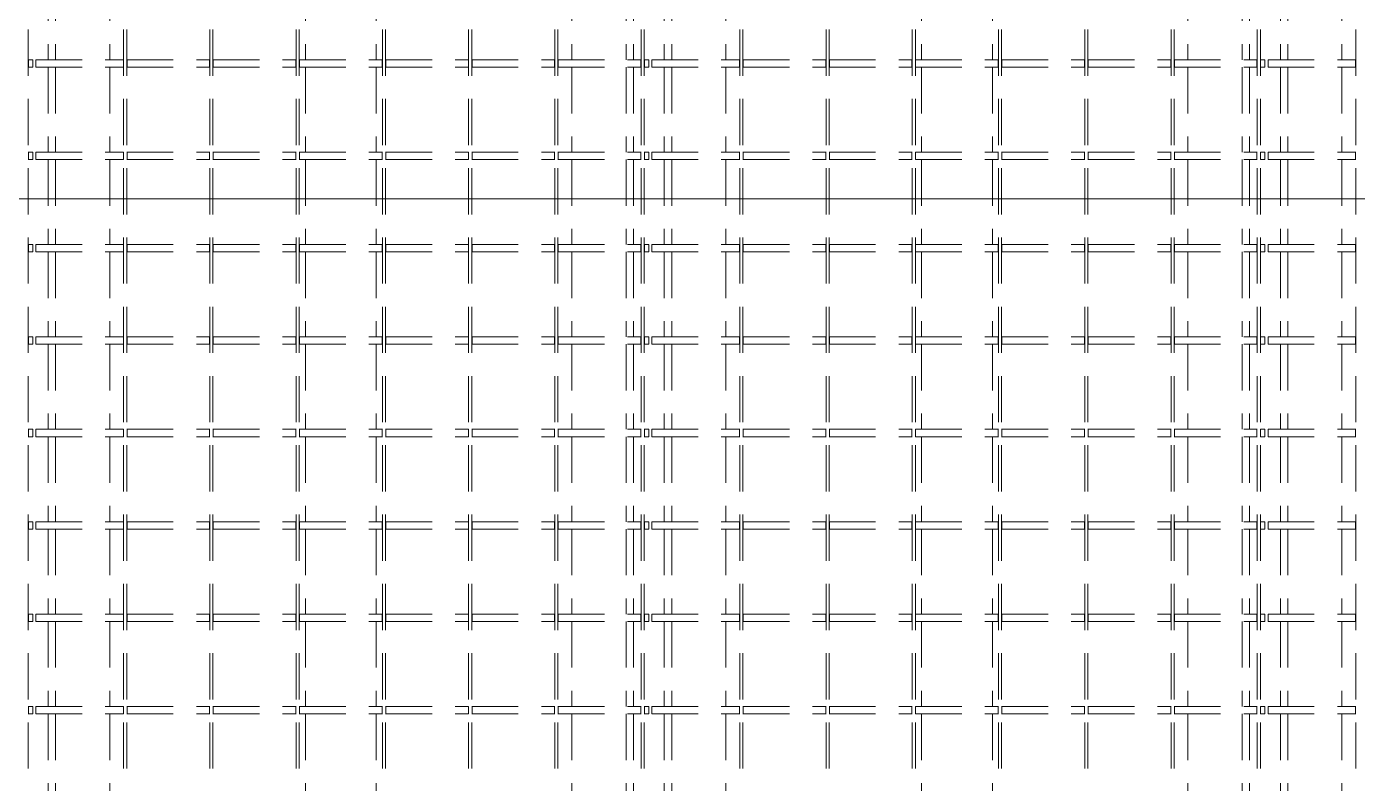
# Model space of a CAD drawing. Extents: x 28911 to 70911, y -59 to 29641.
# Drawn here: x 45763 to 47923, y 20314 to 21543 of the extents above; entities that cross this region are included whole.
import ezdxf
from ezdxf.lldxf.tags import DXFTag

# ---------------------------------------------------------------- set-up
doc = ezdxf.new("R2010")
doc.units = 0
doc.header["$LTSCALE"] = 300
doc.header["$MEASUREMENT"] = 0
doc.linetypes.add('HIDDEN', pattern=[0.375, 0.25, -0.125])
for name, color, linetype, lineweight in [('20 CENTERLINE 0.05', 6, 'CENTER', 9), ('23 CONTINUA 0.35', 4, 'Continuous', 35), ('31 NASCOSTA 0.18', 3, 'HIDDEN', 18)]:
    doc.layers.add(name, color=color, linetype=linetype, lineweight=lineweight)
tags = doc.linetypes.add('CENTER', pattern=[2, 1.25, -0.25, 0.25, -0.25]).pattern_tags.tags
tags[10:11] = [DXFTag(74, 4), DXFTag(75, 0), DXFTag(340, '0'), DXFTag(46, 1.0), DXFTag(50, 0.0), DXFTag(44, 0.0), DXFTag(45, 0.0)]
tags[8:9] = [DXFTag(74, 4), DXFTag(75, 0), DXFTag(340, '0'), DXFTag(46, 1.0), DXFTag(50, 0.0), DXFTag(44, 0.0), DXFTag(45, 0.0)]
tags[6:7] = [DXFTag(74, 4), DXFTag(75, 0), DXFTag(340, '0'), DXFTag(46, 1.0), DXFTag(50, 0.0), DXFTag(44, 0.0), DXFTag(45, 0.0)]
tags[4:5] = [DXFTag(74, 4), DXFTag(75, 0), DXFTag(340, '0'), DXFTag(46, 1.0), DXFTag(50, 0.0), DXFTag(44, 0.0), DXFTag(45, 0.0)]

# ---------------------------------------------------------------- blocks, each defined once
blk = doc.blocks.new('A$C46c43aaa')
at = {"layer": '31 NASCOSTA 0.18', "color": 253}
for p, q in [((-4007.5, -1600), (-4007.5, 1600)), ((-3852.5, -1600), (-3852.5, 1600)), ((-3847.5, -1600), (-3847.5, 1600)), ((-3712.5, -1600), (-3712.5, 1600)), ((-3707.5, -1600), (-3707.5, 1600)), ((-3572.5, -1600), (-3572.5, 1600)), ((-3567.5, -1600), (-3567.5, 1600)), ((-3432.5, -1600), (-3432.5, 1600)), ((-3427.5, -1600), (-3427.5, 1600)), ((-3292.5, -1600), (-3292.5, 1600)), ((-3287.5, -1600), (-3287.5, 1600)), ((-3152.5, -1600), (-3152.5, 1600)), ((-3147.5, -1600), (-3147.5, 1600)), ((-3012.5, -1600), (-3012.5, 1600)), ((-3007.5, -1600), (-3007.5, 1600)), ((-2852.5, -1600), (-2852.5, 1600)), ((-2847.5, -1600), (-2847.5, 1600)), ((-2712.5, -1600), (-2712.5, 1600)), ((-2707.5, -1600), (-2707.5, 1600)), ((-2572.5, -1600), (-2572.5, 1600)), ((-2567.5, -1600), (-2567.5, 1600)), ((-2432.5, -1600), (-2432.5, 1600)), ((-2427.5, -1600), (-2427.5, 1600)), ((-2292.5, -1600), (-2292.5, 1600)), ((-2287.5, -1600), (-2287.5, 1600)), ((-2152.5, -1600), (-2152.5, 1600)), ((-2147.5, -1600), (-2147.5, 1600)), ((-2012.5, -1600), (-2012.5, 1600)), ((-2007.5, -1600), (-2007.5, 1600)), ((-1852.5, -1600), (-1852.5, 1600)), ((-3975, 364), (-3975, 226)), ((-3963, 364), (-3963, 226)), ((-3875, 364), (-3875, 226)), ((-3557.5, 364), (-3557.5, 226)), ((-3442.5, 364), (-3442.5, 226)), ((-3125, 364), (-3125, 226)), ((-3037, 364), (-3037, 226)), ((-3025, 364), (-3025, 226)), ((-2975, 364), (-2975, 226)), ((-2963, 364), (-2963, 226)), ((-2875, 364), (-2875, 226)), ((-2557.5, 364), (-2557.5, 226)), ((-2442.5, 364), (-2442.5, 226)), ((-2125, 364), (-2125, 226)), ((-2037, 364), (-2037, 226)), ((-2025, 364), (-2025, 226)), ((-1975, 364), (-1975, 226)), ((-1963, 364), (-1963, 226)), ((-1875, 364), (-1875, 226)), ((-4007, 226), (-4007.5, 226)), ((-4007, 226), (-4000, 226)), ((-4007, 214), (-4007, 226)), ((-4000, 214), (-4000, 226)), ((-3995, 214), (-3995, 226)), ((-3995, 226), (-3853, 226)), ((-3853, 214), (-3853, 226)), ((-3852.5, 226), (-3853, 226)), ((-3847, 226), (-3847.5, 226)), ((-3847, 214), (-3847, 226)), ((-3847, 226), (-3713, 226)), ((-3713, 214), (-3713, 226)), ((-3712.5, 226), (-3713, 226)), ((-3707, 226), (-3707.5, 226)), ((-3707, 214), (-3707, 226)), ((-3707, 226), (-3573, 226)), ((-3573, 214), (-3573, 226)), ((-3572.5, 226), (-3573, 226)), ((-3567, 226), (-3567.5, 226)), ((-3567, 214), (-3567, 226)), ((-3567, 226), (-3433, 226)), ((-3433, 214), (-3433, 226)), ((-3432.5, 226), (-3433, 226)), ((-3427, 226), (-3427.5, 226)), ((-3427, 214), (-3427, 226)), ((-3427, 226), (-3293, 226)), ((-3293, 214), (-3293, 226)), ((-3292.5, 226), (-3293, 226)), ((-3287, 226), (-3287.5, 226)), ((-3287, 214), (-3287, 226)), ((-3287, 226), (-3153, 226)), ((-3153, 214), (-3153, 226)), ((-3152.5, 226), (-3153, 226)), ((-3147, 226), (-3147.5, 226)), ((-3147, 214), (-3147, 226)), ((-3147, 226), (-3013, 226)), ((-3013, 214), (-3013, 226)), ((-3012.5, 226), (-3013, 226)), ((-3007, 226), (-3007.5, 226)), ((-3007, 226), (-3000, 226)), ((-3007, 214), (-3007, 226)), ((-3000, 214), (-3000, 226)), ((-2995, 214), (-2995, 226)), ((-2995, 226), (-2853, 226)), ((-2853, 214), (-2853, 226)), ((-2852.5, 226), (-2853, 226)), ((-2847, 226), (-2847.5, 226)), ((-2847, 214), (-2847, 226)), ((-2847, 226), (-2713, 226)), ((-2713, 214), (-2713, 226)), ((-2712.5, 226), (-2713, 226)), ((-2707, 226), (-2707.5, 226)), ((-2707, 214), (-2707, 226)), ((-2707, 226), (-2573, 226)), ((-2573, 214), (-2573, 226)), ((-2572.5, 226), (-2573, 226)), ((-2567, 226), (-2567.5, 226)), ((-2567, 214), (-2567, 226)), ((-2567, 226), (-2433, 226)), ((-2433, 214), (-2433, 226)), ((-2432.5, 226), (-2433, 226)), ((-2427, 226), (-2427.5, 226)), ((-2427, 214), (-2427, 226)), ((-2427, 226), (-2293, 226)), ((-2293, 214), (-2293, 226)), ((-2292.5, 226), (-2293, 226)), ((-2287, 226), (-2287.5, 226)), ((-2287, 214), (-2287, 226)), ((-2287, 226), (-2153, 226)), ((-2153, 214), (-2153, 226)), ((-2152.5, 226), (-2153, 226)), ((-2147, 226), (-2147.5, 226)), ((-2147, 214), (-2147, 226)), ((-2147, 226), (-2013, 226)), ((-2013, 214), (-2013, 226)), ((-2012.5, 226), (-2013, 226)), ((-2007, 226), (-2007.5, 226)), ((-2007, 226), (-2000, 226)), ((-2007, 214), (-2007, 226)), ((-2000, 214), (-2000, 226)), ((-1995, 214), (-1995, 226)), ((-1995, 226), (-1853, 226)), ((-1853, 214), (-1853, 226)), ((-1852.5, 226), (-1853, 226)), ((-4007.5, 214), (-4007, 214)), ((-4007, 214), (-4000, 214)), ((-3995, 214), (-3853, 214)), ((-3975, 214), (-3975, 76)), ((-3963, 214), (-3963, 76)), ((-3875, 214), (-3875, 76)), ((-3853, 214), (-3852.5, 214)), ((-3847.5, 214), (-3847, 214)), ((-3847, 214), (-3713, 214)), ((-3713, 214), (-3712.5, 214)), ((-3707.5, 214), (-3707, 214)), ((-3707, 214), (-3573, 214)), ((-3573, 214), (-3572.5, 214)), ((-3567.5, 214), (-3567, 214)), ((-3567, 214), (-3433, 214)), ((-3557.5, 214), (-3557.5, 76)), ((-3442.5, 214), (-3442.5, 76)), ((-3433, 214), (-3432.5, 214)), ((-3427.5, 214), (-3427, 214)), ((-3427, 214), (-3293, 214)), ((-3293, 214), (-3292.5, 214)), ((-3287.5, 214), (-3287, 214)), ((-3287, 214), (-3153, 214)), ((-3153, 214), (-3152.5, 214)), ((-3147.5, 214), (-3147, 214)), ((-3147, 214), (-3013, 214)), ((-3125, 214), (-3125, 76)), ((-3037, 214), (-3037, 76)), ((-3025, 214), (-3025, 76)), ((-3013, 214), (-3012.5, 214)), ((-3007.5, 214), (-3007, 214)), ((-3007, 214), (-3000, 214)), ((-2995, 214), (-2853, 214)), ((-2975, 214), (-2975, 76)), ((-2963, 214), (-2963, 76)), ((-2875, 214), (-2875, 76)), ((-2853, 214), (-2852.5, 214)), ((-2847.5, 214), (-2847, 214)), ((-2847, 214), (-2713, 214)), ((-2713, 214), (-2712.5, 214)), ((-2707.5, 214), (-2707, 214)), ((-2707, 214), (-2573, 214)), ((-2573, 214), (-2572.5, 214)), ((-2567.5, 214), (-2567, 214)), ((-2567, 214), (-2433, 214)), ((-2557.5, 214), (-2557.5, 76)), ((-2442.5, 214), (-2442.5, 76)), ((-2433, 214), (-2432.5, 214)), ((-2427.5, 214), (-2427, 214)), ((-2427, 214), (-2293, 214)), ((-2293, 214), (-2292.5, 214)), ((-2287.5, 214), (-2287, 214)), ((-2287, 214), (-2153, 214)), ((-2153, 214), (-2152.5, 214)), ((-2147.5, 214), (-2147, 214)), ((-2147, 214), (-2013, 214)), ((-2125, 214), (-2125, 76)), ((-2037, 214), (-2037, 76)), ((-2025, 214), (-2025, 76)), ((-2013, 214), (-2012.5, 214)), ((-2007.5, 214), (-2007, 214)), ((-2007, 214), (-2000, 214)), ((-1995, 214), (-1853, 214)), ((-1975, 214), (-1975, 76)), ((-1963, 214), (-1963, 76)), ((-1875, 214), (-1875, 76)), ((-1853, 214), (-1852.5, 214)), ((-4007, 76), (-4007.5, 76)), ((-4007, 76), (-4000, 76)), ((-4007, 64), (-4007, 76)), ((-4000, 64), (-4000, 76)), ((-3995, 64), (-3995, 76)), ((-3995, 76), (-3853, 76)), ((-3853, 64), (-3853, 76)), ((-3852.5, 76), (-3853, 76)), ((-3847, 76), (-3847.5, 76)), ((-3847, 64), (-3847, 76)), ((-3847, 76), (-3713, 76)), ((-3713, 64), (-3713, 76)), ((-3712.5, 76), (-3713, 76)), ((-3707, 76), (-3707.5, 76)), ((-3707, 64), (-3707, 76)), ((-3707, 76), (-3573, 76)), ((-3573, 64), (-3573, 76)), ((-3572.5, 76), (-3573, 76)), ((-3567, 76), (-3567.5, 76)), ((-3567, 64), (-3567, 76)), ((-3567, 76), (-3433, 76)), ((-3433, 64), (-3433, 76)), ((-3432.5, 76), (-3433, 76)), ((-3427, 76), (-3427.5, 76)), ((-3427, 64), (-3427, 76)), ((-3427, 76), (-3293, 76)), ((-3293, 64), (-3293, 76)), ((-3292.5, 76), (-3293, 76)), ((-3287, 76), (-3287.5, 76)), ((-3287, 64), (-3287, 76)), ((-3287, 76), (-3153, 76)), ((-3153, 64), (-3153, 76)), ((-3152.5, 76), (-3153, 76)), ((-3147, 76), (-3147.5, 76)), ((-3147, 64), (-3147, 76)), ((-3147, 76), (-3013, 76)), ((-3013, 64), (-3013, 76)), ((-3012.5, 76), (-3013, 76)), ((-3007, 76), (-3007.5, 76)), ((-3007, 76), (-3000, 76)), ((-3007, 64), (-3007, 76)), ((-3000, 64), (-3000, 76)), ((-2995, 64), (-2995, 76)), ((-2995, 76), (-2853, 76)), ((-2853, 64), (-2853, 76)), ((-2852.5, 76), (-2853, 76)), ((-2847, 76), (-2847.5, 76)), ((-2847, 64), (-2847, 76)), ((-2847, 76), (-2713, 76)), ((-2713, 64), (-2713, 76)), ((-2712.5, 76), (-2713, 76)), ((-2707, 76), (-2707.5, 76)), ((-2707, 64), (-2707, 76)), ((-2707, 76), (-2573, 76)), ((-2573, 64), (-2573, 76)), ((-2572.5, 76), (-2573, 76)), ((-2567, 76), (-2567.5, 76)), ((-2567, 64), (-2567, 76)), ((-2567, 76), (-2433, 76)), ((-2433, 64), (-2433, 76)), ((-2432.5, 76), (-2433, 76)), ((-2427, 76), (-2427.5, 76)), ((-2427, 64), (-2427, 76)), ((-2427, 76), (-2293, 76)), ((-2293, 64), (-2293, 76)), ((-2292.5, 76), (-2293, 76)), ((-2287, 76), (-2287.5, 76)), ((-2287, 64), (-2287, 76)), ((-2287, 76), (-2153, 76)), ((-2153, 64), (-2153, 76)), ((-2152.5, 76), (-2153, 76)), ((-2147, 76), (-2147.5, 76)), ((-2147, 64), (-2147, 76)), ((-2147, 76), (-2013, 76)), ((-2013, 64), (-2013, 76)), ((-2012.5, 76), (-2013, 76)), ((-2007, 76), (-2007.5, 76)), ((-2007, 76), (-2000, 76)), ((-2007, 64), (-2007, 76)), ((-2000, 64), (-2000, 76)), ((-1995, 64), (-1995, 76)), ((-1995, 76), (-1853, 76)), ((-1853, 64), (-1853, 76)), ((-1852.5, 76), (-1853, 76)), ((-4007.5, 64), (-4007, 64)), ((-4007, 64), (-4000, 64)), ((-3995, 64), (-3853, 64)), ((-3975, 64), (-3975, -74)), ((-3963, 64), (-3963, -74)), ((-3875, 64), (-3875, -74)), ((-3853, 64), (-3852.5, 64)), ((-3847.5, 64), (-3847, 64)), ((-3847, 64), (-3713, 64)), ((-3713, 64), (-3712.5, 64)), ((-3707.5, 64), (-3707, 64)), ((-3707, 64), (-3573, 64)), ((-3573, 64), (-3572.5, 64)), ((-3567.5, 64), (-3567, 64)), ((-3567, 64), (-3433, 64)), ((-3557.5, 64), (-3557.5, -74)), ((-3442.5, 64), (-3442.5, -74)), ((-3433, 64), (-3432.5, 64)), ((-3427.5, 64), (-3427, 64)), ((-3427, 64), (-3293, 64)), ((-3293, 64), (-3292.5, 64)), ((-3287.5, 64), (-3287, 64)), ((-3287, 64), (-3153, 64)), ((-3153, 64), (-3152.5, 64)), ((-3147.5, 64), (-3147, 64)), ((-3147, 64), (-3013, 64)), ((-3125, 64), (-3125, -74)), ((-3037, 64), (-3037, -74)), ((-3025, 64), (-3025, -74)), ((-3013, 64), (-3012.5, 64)), ((-3007.5, 64), (-3007, 64)), ((-3007, 64), (-3000, 64)), ((-2995, 64), (-2853, 64)), ((-2975, 64), (-2975, -74)), ((-2963, 64), (-2963, -74)), ((-2875, 64), (-2875, -74)), ((-2853, 64), (-2852.5, 64)), ((-2847.5, 64), (-2847, 64)), ((-2847, 64), (-2713, 64)), ((-2713, 64), (-2712.5, 64)), ((-2707.5, 64), (-2707, 64)), ((-2707, 64), (-2573, 64)), ((-2573, 64), (-2572.5, 64)), ((-2567.5, 64), (-2567, 64)), ((-2567, 64), (-2433, 64)), ((-2557.5, 64), (-2557.5, -74)), ((-2442.5, 64), (-2442.5, -74)), ((-2433, 64), (-2432.5, 64)), ((-2427.5, 64), (-2427, 64)), ((-2427, 64), (-2293, 64)), ((-2293, 64), (-2292.5, 64)), ((-2287.5, 64), (-2287, 64)), ((-2287, 64), (-2153, 64)), ((-2153, 64), (-2152.5, 64)), ((-2147.5, 64), (-2147, 64)), ((-2147, 64), (-2013, 64)), ((-2125, 64), (-2125, -74)), ((-2037, 64), (-2037, -74)), ((-2025, 64), (-2025, -74)), ((-2013, 64), (-2012.5, 64)), ((-2007.5, 64), (-2007, 64)), ((-2007, 64), (-2000, 64)), ((-1995, 64), (-1853, 64)), ((-1975, 64), (-1975, -74)), ((-1963, 64), (-1963, -74)), ((-1875, 64), (-1875, -74)), ((-1853, 64), (-1852.5, 64)), ((-4007, -74), (-4007.5, -74)), ((-4007.5, -86), (-4007, -86)), ((-4007, -74), (-4000, -74)), ((-4007, -86), (-4007, -74)), ((-4007, -86), (-4000, -86)), ((-4000, -86), (-4000, -74)), ((-3995, -86), (-3995, -74)), ((-3995, -74), (-3853, -74)), ((-3995, -86), (-3853, -86)), ((-3975, -86), (-3975, -224)), ((-3963, -86), (-3963, -224)), ((-3875, -86), (-3875, -224)), ((-3853, -86), (-3853, -74)), ((-3852.5, -74), (-3853, -74)), ((-3853, -86), (-3852.5, -86)), ((-3847, -74), (-3847.5, -74)), ((-3847.5, -86), (-3847, -86)), ((-3847, -86), (-3847, -74)), ((-3847, -74), (-3713, -74)), ((-3847, -86), (-3713, -86)), ((-3713, -86), (-3713, -74)), ((-3712.5, -74), (-3713, -74)), ((-3713, -86), (-3712.5, -86)), ((-3707, -74), (-3707.5, -74)), ((-3707.5, -86), (-3707, -86)), ((-3707, -86), (-3707, -74)), ((-3707, -74), (-3573, -74)), ((-3707, -86), (-3573, -86)), ((-3573, -86), (-3573, -74)), ((-3572.5, -74), (-3573, -74)), ((-3573, -86), (-3572.5, -86)), ((-3567, -74), (-3567.5, -74)), ((-3567.5, -86), (-3567, -86)), ((-3567, -86), (-3567, -74)), ((-3567, -74), (-3433, -74)), ((-3567, -86), (-3433, -86)), ((-3557.5, -86), (-3557.5, -224)), ((-3442.5, -86), (-3442.5, -224)), ((-3433, -86), (-3433, -74)), ((-3432.5, -74), (-3433, -74)), ((-3433, -86), (-3432.5, -86)), ((-3427, -74), (-3427.5, -74)), ((-3427.5, -86), (-3427, -86)), ((-3427, -86), (-3427, -74)), ((-3427, -74), (-3293, -74)), ((-3427, -86), (-3293, -86)), ((-3293, -86), (-3293, -74)), ((-3292.5, -74), (-3293, -74)), ((-3293, -86), (-3292.5, -86)), ((-3287, -74), (-3287.5, -74)), ((-3287.5, -86), (-3287, -86)), ((-3287, -86), (-3287, -74)), ((-3287, -74), (-3153, -74)), ((-3287, -86), (-3153, -86)), ((-3153, -86), (-3153, -74)), ((-3152.5, -74), (-3153, -74)), ((-3153, -86), (-3152.5, -86)), ((-3147, -74), (-3147.5, -74)), ((-3147.5, -86), (-3147, -86)), ((-3147, -86), (-3147, -74)), ((-3147, -74), (-3013, -74)), ((-3147, -86), (-3013, -86)), ((-3125, -86), (-3125, -224)), ((-3037, -86), (-3037, -224)), ((-3025, -86), (-3025, -224)), ((-3013, -86), (-3013, -74)), ((-3012.5, -74), (-3013, -74)), ((-3013, -86), (-3012.5, -86)), ((-3007, -74), (-3007.5, -74)), ((-3007.5, -86), (-3007, -86)), ((-3007, -74), (-3000, -74)), ((-3007, -86), (-3007, -74)), ((-3007, -86), (-3000, -86)), ((-3000, -86), (-3000, -74)), ((-2995, -86), (-2995, -74)), ((-2995, -74), (-2853, -74)), ((-2995, -86), (-2853, -86)), ((-2975, -86), (-2975, -224)), ((-2963, -86), (-2963, -224)), ((-2875, -86), (-2875, -224)), ((-2853, -86), (-2853, -74)), ((-2852.5, -74), (-2853, -74)), ((-2853, -86), (-2852.5, -86)), ((-2847, -74), (-2847.5, -74)), ((-2847.5, -86), (-2847, -86)), ((-2847, -86), (-2847, -74)), ((-2847, -74), (-2713, -74)), ((-2847, -86), (-2713, -86)), ((-2713, -86), (-2713, -74)), ((-2712.5, -74), (-2713, -74)), ((-2713, -86), (-2712.5, -86)), ((-2707, -74), (-2707.5, -74)), ((-2707.5, -86), (-2707, -86)), ((-2707, -86), (-2707, -74)), ((-2707, -74), (-2573, -74)), ((-2707, -86), (-2573, -86)), ((-2573, -86), (-2573, -74)), ((-2572.5, -74), (-2573, -74)), ((-2573, -86), (-2572.5, -86)), ((-2567, -74), (-2567.5, -74)), ((-2567.5, -86), (-2567, -86)), ((-2567, -86), (-2567, -74)), ((-2567, -74), (-2433, -74)), ((-2567, -86), (-2433, -86)), ((-2557.5, -86), (-2557.5, -224)), ((-2442.5, -86), (-2442.5, -224)), ((-2433, -86), (-2433, -74)), ((-2432.5, -74), (-2433, -74)), ((-2433, -86), (-2432.5, -86)), ((-2427, -74), (-2427.5, -74)), ((-2427.5, -86), (-2427, -86)), ((-2427, -86), (-2427, -74)), ((-2427, -74), (-2293, -74)), ((-2427, -86), (-2293, -86)), ((-2293, -86), (-2293, -74)), ((-2292.5, -74), (-2293, -74)), ((-2293, -86), (-2292.5, -86)), ((-2287, -74), (-2287.5, -74)), ((-2287.5, -86), (-2287, -86)), ((-2287, -86), (-2287, -74)), ((-2287, -74), (-2153, -74)), ((-2287, -86), (-2153, -86)), ((-2153, -86), (-2153, -74)), ((-2152.5, -74), (-2153, -74)), ((-2153, -86), (-2152.5, -86)), ((-2147, -74), (-2147.5, -74)), ((-2147.5, -86), (-2147, -86)), ((-2147, -86), (-2147, -74)), ((-2147, -74), (-2013, -74)), ((-2147, -86), (-2013, -86)), ((-2125, -86), (-2125, -224)), ((-2037, -86), (-2037, -224)), ((-2025, -86), (-2025, -224)), ((-2013, -86), (-2013, -74)), ((-2012.5, -74), (-2013, -74)), ((-2013, -86), (-2012.5, -86)), ((-2007, -74), (-2007.5, -74)), ((-2007.5, -86), (-2007, -86)), ((-2007, -86), (-2007, -74)), ((-2007, -74), (-2000, -74)), ((-2007, -86), (-2000, -86)), ((-2000, -86), (-2000, -74)), ((-1995, -86), (-1995, -74)), ((-1995, -74), (-1853, -74)), ((-1995, -86), (-1853, -86)), ((-1975, -86), (-1975, -224)), ((-1963, -86), (-1963, -224)), ((-1875, -86), (-1875, -224)), ((-1853, -86), (-1853, -74)), ((-1852.5, -74), (-1853, -74)), ((-1853, -86), (-1852.5, -86)), ((-4007, -224), (-4007.5, -224)), ((-4007.5, -236), (-4007, -236)), ((-4007, -224), (-4000, -224)), ((-4007, -236), (-4007, -224)), ((-4007, -236), (-4000, -236)), ((-4000, -236), (-4000, -224)), ((-3995, -236), (-3995, -224)), ((-3995, -224), (-3853, -224)), ((-3995, -236), (-3853, -236)), ((-3975, -236), (-3975, -374)), ((-3963, -236), (-3963, -374)), ((-3875, -236), (-3875, -374)), ((-3853, -236), (-3853, -224)), ((-3852.5, -224), (-3853, -224)), ((-3853, -236), (-3852.5, -236)), ((-3847, -224), (-3847.5, -224)), ((-3847.5, -236), (-3847, -236)), ((-3847, -236), (-3847, -224)), ((-3847, -224), (-3713, -224)), ((-3847, -236), (-3713, -236)), ((-3713, -236), (-3713, -224)), ((-3712.5, -224), (-3713, -224)), ((-3713, -236), (-3712.5, -236)), ((-3707, -224), (-3707.5, -224)), ((-3707.5, -236), (-3707, -236)), ((-3707, -236), (-3707, -224)), ((-3707, -224), (-3573, -224)), ((-3707, -236), (-3573, -236)), ((-3573, -236), (-3573, -224)), ((-3572.5, -224), (-3573, -224)), ((-3573, -236), (-3572.5, -236)), ((-3567, -224), (-3567.5, -224)), ((-3567.5, -236), (-3567, -236)), ((-3567, -236), (-3567, -224)), ((-3567, -224), (-3433, -224)), ((-3567, -236), (-3433, -236)), ((-3557.5, -236), (-3557.5, -374)), ((-3442.5, -236), (-3442.5, -374)), ((-3433, -236), (-3433, -224)), ((-3432.5, -224), (-3433, -224)), ((-3433, -236), (-3432.5, -236)), ((-3427, -224), (-3427.5, -224)), ((-3427.5, -236), (-3427, -236)), ((-3427, -236), (-3427, -224)), ((-3427, -224), (-3293, -224)), ((-3427, -236), (-3293, -236)), ((-3293, -236), (-3293, -224)), ((-3292.5, -224), (-3293, -224)), ((-3293, -236), (-3292.5, -236)), ((-3287, -224), (-3287.5, -224)), ((-3287.5, -236), (-3287, -236)), ((-3287, -236), (-3287, -224)), ((-3287, -224), (-3153, -224)), ((-3287, -236), (-3153, -236)), ((-3153, -236), (-3153, -224)), ((-3152.5, -224), (-3153, -224)), ((-3153, -236), (-3152.5, -236)), ((-3147, -224), (-3147.5, -224)), ((-3147.5, -236), (-3147, -236)), ((-3147, -236), (-3147, -224)), ((-3147, -224), (-3013, -224)), ((-3147, -236), (-3013, -236)), ((-3125, -236), (-3125, -374)), ((-3037, -236), (-3037, -374)), ((-3025, -236), (-3025, -374)), ((-3013, -236), (-3013, -224)), ((-3012.5, -224), (-3013, -224)), ((-3013, -236), (-3012.5, -236)), ((-3007, -224), (-3007.5, -224)), ((-3007.5, -236), (-3007, -236)), ((-3007, -236), (-3007, -224)), ((-3007, -224), (-3000, -224)), ((-3007, -236), (-3000, -236)), ((-3000, -236), (-3000, -224)), ((-2995, -236), (-2995, -224)), ((-2995, -224), (-2853, -224)), ((-2995, -236), (-2853, -236)), ((-2975, -236), (-2975, -374)), ((-2963, -236), (-2963, -374)), ((-2875, -236), (-2875, -374)), ((-2853, -236), (-2853, -224)), ((-2852.5, -224), (-2853, -224)), ((-2853, -236), (-2852.5, -236)), ((-2847, -224), (-2847.5, -224)), ((-2847.5, -236), (-2847, -236)), ((-2847, -236), (-2847, -224)), ((-2847, -224), (-2713, -224)), ((-2847, -236), (-2713, -236)), ((-2713, -236), (-2713, -224)), ((-2712.5, -224), (-2713, -224)), ((-2713, -236), (-2712.5, -236)), ((-2707, -224), (-2707.5, -224)), ((-2707.5, -236), (-2707, -236)), ((-2707, -236), (-2707, -224)), ((-2707, -224), (-2573, -224)), ((-2707, -236), (-2573, -236)), ((-2573, -236), (-2573, -224)), ((-2572.5, -224), (-2573, -224)), ((-2573, -236), (-2572.5, -236)), ((-2567, -224), (-2567.5, -224)), ((-2567.5, -236), (-2567, -236)), ((-2567, -236), (-2567, -224)), ((-2567, -224), (-2433, -224)), ((-2567, -236), (-2433, -236)), ((-2557.5, -236), (-2557.5, -374)), ((-2442.5, -236), (-2442.5, -374)), ((-2433, -236), (-2433, -224)), ((-2432.5, -224), (-2433, -224)), ((-2433, -236), (-2432.5, -236)), ((-2427, -224), (-2427.5, -224)), ((-2427.5, -236), (-2427, -236)), ((-2427, -236), (-2427, -224)), ((-2427, -224), (-2293, -224)), ((-2427, -236), (-2293, -236)), ((-2293, -236), (-2293, -224)), ((-2292.5, -224), (-2293, -224)), ((-2293, -236), (-2292.5, -236)), ((-2287, -224), (-2287.5, -224)), ((-2287.5, -236), (-2287, -236)), ((-2287, -236), (-2287, -224)), ((-2287, -224), (-2153, -224)), ((-2287, -236), (-2153, -236)), ((-2153, -236), (-2153, -224)), ((-2152.5, -224), (-2153, -224)), ((-2153, -236), (-2152.5, -236)), ((-2147, -224), (-2147.5, -224)), ((-2147.5, -236), (-2147, -236)), ((-2147, -236), (-2147, -224)), ((-2147, -224), (-2013, -224)), ((-2147, -236), (-2013, -236)), ((-2125, -236), (-2125, -374)), ((-2037, -236), (-2037, -374)), ((-2025, -236), (-2025, -374)), ((-2013, -236), (-2013, -224)), ((-2012.5, -224), (-2013, -224)), ((-2013, -236), (-2012.5, -236)), ((-2007, -224), (-2007.5, -224)), ((-2007.5, -236), (-2007, -236)), ((-2007, -236), (-2007, -224)), ((-2007, -224), (-2000, -224)), ((-2007, -236), (-2000, -236)), ((-2000, -236), (-2000, -224)), ((-1995, -236), (-1995, -224)), ((-1995, -224), (-1853, -224)), ((-1995, -236), (-1853, -236)), ((-1975, -236), (-1975, -374)), ((-1963, -236), (-1963, -374)), ((-1875, -236), (-1875, -374)), ((-1853, -236), (-1853, -224)), ((-1852.5, -224), (-1853, -224)), ((-1853, -236), (-1852.5, -236)), ((-4007, -374), (-4007.5, -374)), ((-4007.5, -386), (-4007, -386)), ((-4007, -374), (-4000, -374)), ((-4007, -386), (-4007, -374)), ((-4007, -386), (-4000, -386)), ((-4000, -386), (-4000, -374)), ((-3995, -386), (-3995, -374)), ((-3995, -374), (-3853, -374)), ((-3995, -386), (-3853, -386)), ((-3975, -386), (-3975, -524)), ((-3963, -386), (-3963, -524)), ((-3875, -386), (-3875, -524)), ((-3853, -386), (-3853, -374)), ((-3852.5, -374), (-3853, -374)), ((-3853, -386), (-3852.5, -386)), ((-3847, -374), (-3847.5, -374)), ((-3847.5, -386), (-3847, -386)), ((-3847, -386), (-3847, -374)), ((-3847, -374), (-3713, -374)), ((-3847, -386), (-3713, -386)), ((-3713, -386), (-3713, -374)), ((-3712.5, -374), (-3713, -374)), ((-3713, -386), (-3712.5, -386)), ((-3707, -374), (-3707.5, -374)), ((-3707.5, -386), (-3707, -386)), ((-3707, -386), (-3707, -374)), ((-3707, -374), (-3573, -374)), ((-3707, -386), (-3573, -386)), ((-3573, -386), (-3573, -374)), ((-3572.5, -374), (-3573, -374)), ((-3573, -386), (-3572.5, -386)), ((-3567, -374), (-3567.5, -374)), ((-3567.5, -386), (-3567, -386)), ((-3567, -386), (-3567, -374)), ((-3567, -374), (-3433, -374)), ((-3567, -386), (-3433, -386)), ((-3557.5, -386), (-3557.5, -524)), ((-3442.5, -386), (-3442.5, -524)), ((-3433, -386), (-3433, -374)), ((-3432.5, -374), (-3433, -374)), ((-3433, -386), (-3432.5, -386)), ((-3427, -374), (-3427.5, -374)), ((-3427.5, -386), (-3427, -386)), ((-3427, -386), (-3427, -374)), ((-3427, -374), (-3293, -374)), ((-3427, -386), (-3293, -386)), ((-3293, -386), (-3293, -374)), ((-3292.5, -374), (-3293, -374)), ((-3293, -386), (-3292.5, -386)), ((-3287, -374), (-3287.5, -374)), ((-3287.5, -386), (-3287, -386)), ((-3287, -386), (-3287, -374)), ((-3287, -374), (-3153, -374)), ((-3287, -386), (-3153, -386)), ((-3153, -386), (-3153, -374)), ((-3152.5, -374), (-3153, -374)), ((-3153, -386), (-3152.5, -386)), ((-3147, -374), (-3147.5, -374)), ((-3147.5, -386), (-3147, -386)), ((-3147, -386), (-3147, -374)), ((-3147, -374), (-3013, -374)), ((-3147, -386), (-3013, -386)), ((-3125, -386), (-3125, -524)), ((-3037, -386), (-3037, -524)), ((-3025, -386), (-3025, -524)), ((-3013, -386), (-3013, -374)), ((-3012.5, -374), (-3013, -374)), ((-3013, -386), (-3012.5, -386)), ((-3007, -374), (-3007.5, -374)), ((-3007.5, -386), (-3007, -386)), ((-3007, -374), (-3000, -374)), ((-3007, -386), (-3007, -374)), ((-3007, -386), (-3000, -386)), ((-3000, -386), (-3000, -374)), ((-2995, -386), (-2995, -374)), ((-2995, -374), (-2853, -374)), ((-2995, -386), (-2853, -386)), ((-2975, -386), (-2975, -524)), ((-2963, -386), (-2963, -524)), ((-2875, -386), (-2875, -524)), ((-2853, -386), (-2853, -374)), ((-2852.5, -374), (-2853, -374)), ((-2853, -386), (-2852.5, -386)), ((-2847, -374), (-2847.5, -374)), ((-2847.5, -386), (-2847, -386)), ((-2847, -386), (-2847, -374)), ((-2847, -374), (-2713, -374)), ((-2847, -386), (-2713, -386)), ((-2713, -386), (-2713, -374)), ((-2712.5, -374), (-2713, -374)), ((-2713, -386), (-2712.5, -386)), ((-2707, -374), (-2707.5, -374)), ((-2707.5, -386), (-2707, -386)), ((-2707, -386), (-2707, -374)), ((-2707, -374), (-2573, -374)), ((-2707, -386), (-2573, -386)), ((-2573, -386), (-2573, -374)), ((-2572.5, -374), (-2573, -374)), ((-2573, -386), (-2572.5, -386)), ((-2567, -374), (-2567.5, -374)), ((-2567.5, -386), (-2567, -386)), ((-2567, -386), (-2567, -374)), ((-2567, -374), (-2433, -374)), ((-2567, -386), (-2433, -386)), ((-2557.5, -386), (-2557.5, -524)), ((-2442.5, -386), (-2442.5, -524)), ((-2433, -386), (-2433, -374)), ((-2432.5, -374), (-2433, -374)), ((-2433, -386), (-2432.5, -386)), ((-2427, -374), (-2427.5, -374)), ((-2427.5, -386), (-2427, -386)), ((-2427, -386), (-2427, -374)), ((-2427, -374), (-2293, -374)), ((-2427, -386), (-2293, -386)), ((-2293, -386), (-2293, -374)), ((-2292.5, -374), (-2293, -374)), ((-2293, -386), (-2292.5, -386)), ((-2287, -374), (-2287.5, -374)), ((-2287.5, -386), (-2287, -386)), ((-2287, -386), (-2287, -374)), ((-2287, -374), (-2153, -374)), ((-2287, -386), (-2153, -386)), ((-2153, -386), (-2153, -374)), ((-2152.5, -374), (-2153, -374)), ((-2153, -386), (-2152.5, -386)), ((-2147, -374), (-2147.5, -374)), ((-2147.5, -386), (-2147, -386)), ((-2147, -386), (-2147, -374)), ((-2147, -374), (-2013, -374)), ((-2147, -386), (-2013, -386)), ((-2125, -386), (-2125, -524)), ((-2037, -386), (-2037, -524)), ((-2025, -386), (-2025, -524)), ((-2013, -386), (-2013, -374)), ((-2012.5, -374), (-2013, -374)), ((-2013, -386), (-2012.5, -386)), ((-2007, -374), (-2007.5, -374)), ((-2007.5, -386), (-2007, -386)), ((-2007, -374), (-2000, -374)), ((-2007, -386), (-2007, -374)), ((-2007, -386), (-2000, -386)), ((-2000, -386), (-2000, -374)), ((-1995, -386), (-1995, -374)), ((-1995, -374), (-1853, -374)), ((-1995, -386), (-1853, -386)), ((-1975, -386), (-1975, -524)), ((-1963, -386), (-1963, -524)), ((-1875, -386), (-1875, -524)), ((-1853, -386), (-1853, -374)), ((-1852.5, -374), (-1853, -374)), ((-1853, -386), (-1852.5, -386)), ((-4007, -524), (-4007.5, -524)), ((-4007.5, -536), (-4007, -536)), ((-4007, -524), (-4000, -524)), ((-4007, -536), (-4007, -524)), ((-4007, -536), (-4000, -536)), ((-4000, -536), (-4000, -524)), ((-3995, -536), (-3995, -524)), ((-3995, -524), (-3853, -524)), ((-3995, -536), (-3853, -536)), ((-3975, -536), (-3975, -674)), ((-3963, -536), (-3963, -674)), ((-3875, -536), (-3875, -674)), ((-3853, -536), (-3853, -524)), ((-3852.5, -524), (-3853, -524)), ((-3853, -536), (-3852.5, -536)), ((-3847, -524), (-3847.5, -524)), ((-3847.5, -536), (-3847, -536)), ((-3847, -536), (-3847, -524)), ((-3847, -524), (-3713, -524)), ((-3847, -536), (-3713, -536)), ((-3713, -536), (-3713, -524)), ((-3712.5, -524), (-3713, -524)), ((-3713, -536), (-3712.5, -536)), ((-3707, -524), (-3707.5, -524)), ((-3707.5, -536), (-3707, -536)), ((-3707, -536), (-3707, -524)), ((-3707, -524), (-3573, -524)), ((-3707, -536), (-3573, -536)), ((-3573, -536), (-3573, -524)), ((-3572.5, -524), (-3573, -524)), ((-3573, -536), (-3572.5, -536)), ((-3567, -524), (-3567.5, -524)), ((-3567.5, -536), (-3567, -536)), ((-3567, -536), (-3567, -524)), ((-3567, -524), (-3433, -524)), ((-3567, -536), (-3433, -536)), ((-3557.5, -536), (-3557.5, -674)), ((-3442.5, -536), (-3442.5, -674)), ((-3433, -536), (-3433, -524)), ((-3432.5, -524), (-3433, -524)), ((-3433, -536), (-3432.5, -536)), ((-3427, -524), (-3427.5, -524)), ((-3427.5, -536), (-3427, -536)), ((-3427, -536), (-3427, -524)), ((-3427, -524), (-3293, -524)), ((-3427, -536), (-3293, -536)), ((-3293, -536), (-3293, -524)), ((-3292.5, -524), (-3293, -524)), ((-3293, -536), (-3292.5, -536)), ((-3287, -524), (-3287.5, -524)), ((-3287.5, -536), (-3287, -536)), ((-3287, -536), (-3287, -524)), ((-3287, -524), (-3153, -524)), ((-3287, -536), (-3153, -536)), ((-3153, -536), (-3153, -524)), ((-3152.5, -524), (-3153, -524)), ((-3153, -536), (-3152.5, -536)), ((-3147, -524), (-3147.5, -524)), ((-3147.5, -536), (-3147, -536)), ((-3147, -536), (-3147, -524)), ((-3147, -524), (-3013, -524)), ((-3147, -536), (-3013, -536)), ((-3125, -536), (-3125, -674)), ((-3037, -536), (-3037, -674)), ((-3025, -536), (-3025, -674)), ((-3013, -536), (-3013, -524)), ((-3012.5, -524), (-3013, -524)), ((-3013, -536), (-3012.5, -536)), ((-3007, -524), (-3007.5, -524)), ((-3007.5, -536), (-3007, -536)), ((-3007, -524), (-3000, -524)), ((-3007, -536), (-3007, -524)), ((-3007, -536), (-3000, -536)), ((-3000, -536), (-3000, -524)), ((-2995, -536), (-2995, -524)), ((-2995, -524), (-2853, -524)), ((-2995, -536), (-2853, -536)), ((-2975, -536), (-2975, -674)), ((-2963, -536), (-2963, -674)), ((-2875, -536), (-2875, -674)), ((-2853, -536), (-2853, -524)), ((-2852.5, -524), (-2853, -524)), ((-2853, -536), (-2852.5, -536)), ((-2847, -524), (-2847.5, -524)), ((-2847.5, -536), (-2847, -536)), ((-2847, -536), (-2847, -524)), ((-2847, -524), (-2713, -524)), ((-2847, -536), (-2713, -536)), ((-2713, -536), (-2713, -524)), ((-2712.5, -524), (-2713, -524)), ((-2713, -536), (-2712.5, -536)), ((-2707, -524), (-2707.5, -524)), ((-2707.5, -536), (-2707, -536)), ((-2707, -536), (-2707, -524)), ((-2707, -524), (-2573, -524)), ((-2707, -536), (-2573, -536)), ((-2573, -536), (-2573, -524)), ((-2572.5, -524), (-2573, -524)), ((-2573, -536), (-2572.5, -536)), ((-2567, -524), (-2567.5, -524)), ((-2567.5, -536), (-2567, -536)), ((-2567, -536), (-2567, -524)), ((-2567, -524), (-2433, -524)), ((-2567, -536), (-2433, -536)), ((-2557.5, -536), (-2557.5, -674)), ((-2442.5, -536), (-2442.5, -674)), ((-2433, -536), (-2433, -524)), ((-2432.5, -524), (-2433, -524)), ((-2433, -536), (-2432.5, -536)), ((-2427, -524), (-2427.5, -524)), ((-2427.5, -536), (-2427, -536)), ((-2427, -536), (-2427, -524)), ((-2427, -524), (-2293, -524)), ((-2427, -536), (-2293, -536)), ((-2293, -536), (-2293, -524)), ((-2292.5, -524), (-2293, -524)), ((-2293, -536), (-2292.5, -536)), ((-2287, -524), (-2287.5, -524)), ((-2287.5, -536), (-2287, -536)), ((-2287, -536), (-2287, -524)), ((-2287, -524), (-2153, -524)), ((-2287, -536), (-2153, -536)), ((-2153, -536), (-2153, -524)), ((-2152.5, -524), (-2153, -524)), ((-2153, -536), (-2152.5, -536)), ((-2147, -524), (-2147.5, -524)), ((-2147.5, -536), (-2147, -536)), ((-2147, -536), (-2147, -524)), ((-2147, -524), (-2013, -524)), ((-2147, -536), (-2013, -536)), ((-2125, -536), (-2125, -674)), ((-2037, -536), (-2037, -674)), ((-2025, -536), (-2025, -674)), ((-2013, -536), (-2013, -524)), ((-2012.5, -524), (-2013, -524)), ((-2013, -536), (-2012.5, -536)), ((-2007, -524), (-2007.5, -524)), ((-2007.5, -536), (-2007, -536)), ((-2007, -524), (-2000, -524)), ((-2007, -536), (-2007, -524)), ((-2007, -536), (-2000, -536)), ((-2000, -536), (-2000, -524)), ((-1995, -536), (-1995, -524)), ((-1995, -524), (-1853, -524)), ((-1995, -536), (-1853, -536)), ((-1975, -536), (-1975, -674)), ((-1963, -536), (-1963, -674)), ((-1875, -536), (-1875, -674)), ((-1853, -536), (-1853, -524)), ((-1852.5, -524), (-1853, -524)), ((-1853, -536), (-1852.5, -536)), ((-4007, -674), (-4007.5, -674)), ((-4007.5, -686), (-4007, -686)), ((-4007, -686), (-4007, -674)), ((-4007, -674), (-4000, -674)), ((-4007, -686), (-4000, -686)), ((-4000, -686), (-4000, -674)), ((-3995, -686), (-3995, -674)), ((-3995, -674), (-3853, -674)), ((-3995, -686), (-3853, -686)), ((-3975, -686), (-3975, -824)), ((-3963, -686), (-3963, -824)), ((-3875, -686), (-3875, -824)), ((-3853, -686), (-3853, -674)), ((-3852.5, -674), (-3853, -674)), ((-3853, -686), (-3852.5, -686)), ((-3847, -674), (-3847.5, -674)), ((-3847.5, -686), (-3847, -686)), ((-3847, -686), (-3847, -674)), ((-3847, -674), (-3713, -674)), ((-3847, -686), (-3713, -686)), ((-3713, -686), (-3713, -674)), ((-3712.5, -674), (-3713, -674)), ((-3713, -686), (-3712.5, -686)), ((-3707, -674), (-3707.5, -674)), ((-3707.5, -686), (-3707, -686)), ((-3707, -686), (-3707, -674)), ((-3707, -674), (-3573, -674)), ((-3707, -686), (-3573, -686)), ((-3573, -686), (-3573, -674)), ((-3572.5, -674), (-3573, -674)), ((-3573, -686), (-3572.5, -686)), ((-3567, -674), (-3567.5, -674)), ((-3567.5, -686), (-3567, -686)), ((-3567, -686), (-3567, -674)), ((-3567, -674), (-3433, -674)), ((-3567, -686), (-3433, -686)), ((-3557.5, -686), (-3557.5, -824)), ((-3442.5, -686), (-3442.5, -824)), ((-3433, -686), (-3433, -674)), ((-3432.5, -674), (-3433, -674)), ((-3433, -686), (-3432.5, -686)), ((-3427, -674), (-3427.5, -674)), ((-3427.5, -686), (-3427, -686)), ((-3427, -686), (-3427, -674)), ((-3427, -674), (-3293, -674)), ((-3427, -686), (-3293, -686)), ((-3293, -686), (-3293, -674)), ((-3292.5, -674), (-3293, -674)), ((-3293, -686), (-3292.5, -686)), ((-3287, -674), (-3287.5, -674)), ((-3287.5, -686), (-3287, -686)), ((-3287, -686), (-3287, -674)), ((-3287, -674), (-3153, -674)), ((-3287, -686), (-3153, -686)), ((-3153, -686), (-3153, -674)), ((-3152.5, -674), (-3153, -674)), ((-3153, -686), (-3152.5, -686)), ((-3147, -674), (-3147.5, -674)), ((-3147.5, -686), (-3147, -686)), ((-3147, -686), (-3147, -674)), ((-3147, -674), (-3013, -674)), ((-3147, -686), (-3013, -686)), ((-3125, -686), (-3125, -824)), ((-3037, -686), (-3037, -824)), ((-3025, -686), (-3025, -824)), ((-3013, -686), (-3013, -674)), ((-3012.5, -674), (-3013, -674)), ((-3013, -686), (-3012.5, -686)), ((-3007, -674), (-3007.5, -674)), ((-3007.5, -686), (-3007, -686)), ((-3007, -686), (-3007, -674)), ((-3007, -674), (-3000, -674)), ((-3007, -686), (-3000, -686)), ((-3000, -686), (-3000, -674)), ((-2995, -686), (-2995, -674)), ((-2995, -674), (-2853, -674)), ((-2995, -686), (-2853, -686)), ((-2975, -686), (-2975, -824)), ((-2963, -686), (-2963, -824)), ((-2875, -686), (-2875, -824)), ((-2853, -686), (-2853, -674)), ((-2852.5, -674), (-2853, -674)), ((-2853, -686), (-2852.5, -686)), ((-2847, -674), (-2847.5, -674)), ((-2847.5, -686), (-2847, -686)), ((-2847, -686), (-2847, -674)), ((-2847, -674), (-2713, -674)), ((-2847, -686), (-2713, -686)), ((-2713, -686), (-2713, -674)), ((-2712.5, -674), (-2713, -674)), ((-2713, -686), (-2712.5, -686)), ((-2707, -674), (-2707.5, -674)), ((-2707.5, -686), (-2707, -686)), ((-2707, -686), (-2707, -674)), ((-2707, -674), (-2573, -674)), ((-2707, -686), (-2573, -686)), ((-2573, -686), (-2573, -674)), ((-2572.5, -674), (-2573, -674)), ((-2573, -686), (-2572.5, -686)), ((-2567, -674), (-2567.5, -674)), ((-2567.5, -686), (-2567, -686)), ((-2567, -686), (-2567, -674)), ((-2567, -674), (-2433, -674)), ((-2567, -686), (-2433, -686)), ((-2557.5, -686), (-2557.5, -824)), ((-2442.5, -686), (-2442.5, -824)), ((-2433, -686), (-2433, -674)), ((-2432.5, -674), (-2433, -674)), ((-2433, -686), (-2432.5, -686)), ((-2427, -674), (-2427.5, -674)), ((-2427.5, -686), (-2427, -686)), ((-2427, -686), (-2427, -674)), ((-2427, -674), (-2293, -674)), ((-2427, -686), (-2293, -686)), ((-2293, -686), (-2293, -674)), ((-2292.5, -674), (-2293, -674)), ((-2293, -686), (-2292.5, -686)), ((-2287, -674), (-2287.5, -674)), ((-2287.5, -686), (-2287, -686)), ((-2287, -686), (-2287, -674)), ((-2287, -674), (-2153, -674)), ((-2287, -686), (-2153, -686)), ((-2153, -686), (-2153, -674)), ((-2152.5, -674), (-2153, -674)), ((-2153, -686), (-2152.5, -686)), ((-2147, -674), (-2147.5, -674)), ((-2147.5, -686), (-2147, -686)), ((-2147, -686), (-2147, -674)), ((-2147, -674), (-2013, -674)), ((-2147, -686), (-2013, -686)), ((-2125, -686), (-2125, -824)), ((-2037, -686), (-2037, -824)), ((-2025, -686), (-2025, -824)), ((-2013, -686), (-2013, -674)), ((-2012.5, -674), (-2013, -674)), ((-2013, -686), (-2012.5, -686)), ((-2007, -674), (-2007.5, -674)), ((-2007.5, -686), (-2007, -686)), ((-2007, -674), (-2000, -674)), ((-2007, -686), (-2007, -674)), ((-2007, -686), (-2000, -686)), ((-2000, -686), (-2000, -674)), ((-1995, -686), (-1995, -674)), ((-1995, -674), (-1853, -674)), ((-1995, -686), (-1853, -686)), ((-1975, -686), (-1975, -824)), ((-1963, -686), (-1963, -824)), ((-1875, -686), (-1875, -824)), ((-1853, -686), (-1853, -674)), ((-1852.5, -674), (-1853, -674)), ((-1853, -686), (-1852.5, -686)), ((-4007, -824), (-4007.5, -824)), ((-4007.5, -836), (-4007, -836)), ((-4007, -824), (-4000, -824)), ((-4007, -836), (-4007, -824)), ((-4007, -836), (-4000, -836)), ((-4000, -836), (-4000, -824)), ((-3995, -836), (-3995, -824)), ((-3995, -824), (-3853, -824)), ((-3995, -836), (-3853, -836)), ((-3975, -836), (-3975, -974)), ((-3963, -836), (-3963, -974)), ((-3875, -836), (-3875, -974)), ((-3853, -836), (-3853, -824)), ((-3852.5, -824), (-3853, -824)), ((-3853, -836), (-3852.5, -836)), ((-3847, -824), (-3847.5, -824)), ((-3847.5, -836), (-3847, -836)), ((-3847, -836), (-3847, -824)), ((-3847, -824), (-3713, -824)), ((-3847, -836), (-3713, -836)), ((-3713, -836), (-3713, -824)), ((-3712.5, -824), (-3713, -824)), ((-3713, -836), (-3712.5, -836)), ((-3707, -824), (-3707.5, -824)), ((-3707.5, -836), (-3707, -836)), ((-3707, -836), (-3707, -824)), ((-3707, -824), (-3573, -824)), ((-3707, -836), (-3573, -836)), ((-3573, -836), (-3573, -824)), ((-3572.5, -824), (-3573, -824)), ((-3573, -836), (-3572.5, -836)), ((-3567, -824), (-3567.5, -824)), ((-3567.5, -836), (-3567, -836)), ((-3567, -836), (-3567, -824)), ((-3567, -824), (-3433, -824)), ((-3567, -836), (-3433, -836)), ((-3557.5, -836), (-3557.5, -974)), ((-3442.5, -836), (-3442.5, -974)), ((-3433, -836), (-3433, -824)), ((-3432.5, -824), (-3433, -824)), ((-3433, -836), (-3432.5, -836)), ((-3427, -824), (-3427.5, -824)), ((-3427.5, -836), (-3427, -836)), ((-3427, -836), (-3427, -824)), ((-3427, -824), (-3293, -824)), ((-3427, -836), (-3293, -836)), ((-3293, -836), (-3293, -824)), ((-3292.5, -824), (-3293, -824)), ((-3293, -836), (-3292.5, -836)), ((-3287, -824), (-3287.5, -824)), ((-3287.5, -836), (-3287, -836)), ((-3287, -836), (-3287, -824)), ((-3287, -824), (-3153, -824)), ((-3287, -836), (-3153, -836)), ((-3153, -836), (-3153, -824)), ((-3152.5, -824), (-3153, -824)), ((-3153, -836), (-3152.5, -836)), ((-3147, -824), (-3147.5, -824)), ((-3147.5, -836), (-3147, -836)), ((-3147, -836), (-3147, -824)), ((-3147, -824), (-3013, -824)), ((-3147, -836), (-3013, -836)), ((-3125, -836), (-3125, -974)), ((-3037, -836), (-3037, -974)), ((-3025, -836), (-3025, -974)), ((-3013, -836), (-3013, -824)), ((-3012.5, -824), (-3013, -824)), ((-3013, -836), (-3012.5, -836)), ((-3007, -824), (-3007.5, -824)), ((-3007.5, -836), (-3007, -836)), ((-3007, -836), (-3007, -824)), ((-3007, -824), (-3000, -824)), ((-3007, -836), (-3000, -836)), ((-3000, -836), (-3000, -824)), ((-2995, -836), (-2995, -824)), ((-2995, -824), (-2853, -824)), ((-2995, -836), (-2853, -836)), ((-2975, -836), (-2975, -974)), ((-2963, -836), (-2963, -974)), ((-2875, -836), (-2875, -974)), ((-2853, -836), (-2853, -824)), ((-2852.5, -824), (-2853, -824)), ((-2853, -836), (-2852.5, -836)), ((-2847, -824), (-2847.5, -824)), ((-2847.5, -836), (-2847, -836)), ((-2847, -836), (-2847, -824)), ((-2847, -824), (-2713, -824)), ((-2847, -836), (-2713, -836)), ((-2713, -836), (-2713, -824)), ((-2712.5, -824), (-2713, -824)), ((-2713, -836), (-2712.5, -836)), ((-2707, -824), (-2707.5, -824)), ((-2707.5, -836), (-2707, -836)), ((-2707, -836), (-2707, -824)), ((-2707, -824), (-2573, -824)), ((-2707, -836), (-2573, -836)), ((-2573, -836), (-2573, -824)), ((-2572.5, -824), (-2573, -824)), ((-2573, -836), (-2572.5, -836)), ((-2567, -824), (-2567.5, -824)), ((-2567.5, -836), (-2567, -836)), ((-2567, -836), (-2567, -824)), ((-2567, -824), (-2433, -824)), ((-2567, -836), (-2433, -836)), ((-2557.5, -836), (-2557.5, -974)), ((-2442.5, -836), (-2442.5, -974)), ((-2433, -836), (-2433, -824)), ((-2432.5, -824), (-2433, -824)), ((-2433, -836), (-2432.5, -836)), ((-2427, -824), (-2427.5, -824)), ((-2427.5, -836), (-2427, -836)), ((-2427, -836), (-2427, -824)), ((-2427, -824), (-2293, -824)), ((-2427, -836), (-2293, -836)), ((-2293, -836), (-2293, -824)), ((-2292.5, -824), (-2293, -824)), ((-2293, -836), (-2292.5, -836)), ((-2287, -824), (-2287.5, -824)), ((-2287.5, -836), (-2287, -836)), ((-2287, -836), (-2287, -824)), ((-2287, -824), (-2153, -824)), ((-2287, -836), (-2153, -836)), ((-2153, -836), (-2153, -824)), ((-2152.5, -824), (-2153, -824)), ((-2153, -836), (-2152.5, -836)), ((-2147, -824), (-2147.5, -824)), ((-2147.5, -836), (-2147, -836)), ((-2147, -836), (-2147, -824)), ((-2147, -824), (-2013, -824)), ((-2147, -836), (-2013, -836)), ((-2125, -836), (-2125, -974)), ((-2037, -836), (-2037, -974)), ((-2025, -836), (-2025, -974)), ((-2013, -836), (-2013, -824)), ((-2012.5, -824), (-2013, -824)), ((-2013, -836), (-2012.5, -836)), ((-2007, -824), (-2007.5, -824)), ((-2007.5, -836), (-2007, -836)), ((-2007, -824), (-2000, -824)), ((-2007, -836), (-2007, -824)), ((-2007, -836), (-2000, -836)), ((-2000, -836), (-2000, -824)), ((-1995, -836), (-1995, -824)), ((-1995, -824), (-1853, -824)), ((-1995, -836), (-1853, -836)), ((-1975, -836), (-1975, -974)), ((-1963, -836), (-1963, -974)), ((-1875, -836), (-1875, -974)), ((-1853, -836), (-1853, -824)), ((-1852.5, -824), (-1853, -824)), ((-1853, -836), (-1852.5, -836))]:
    blk.add_line(p, q, dxfattribs=at)

msp = doc.modelspace()

# ---------------------------------------------------------------- linework, layer by layer
at = {"layer": '20 CENTERLINE 0.05'}
msp.add_line((42272.732, 21262.689), (60272.732, 21262.689), dxfattribs=at)

# ---------------------------------------------------------------- block references
at = {"layer": '23 CONTINUA 0.35'}
msp.add_blockref('A$C46c43aaa', (49772.732, 21262.689), dxfattribs=at)

doc.saveas('drawing.dxf')
